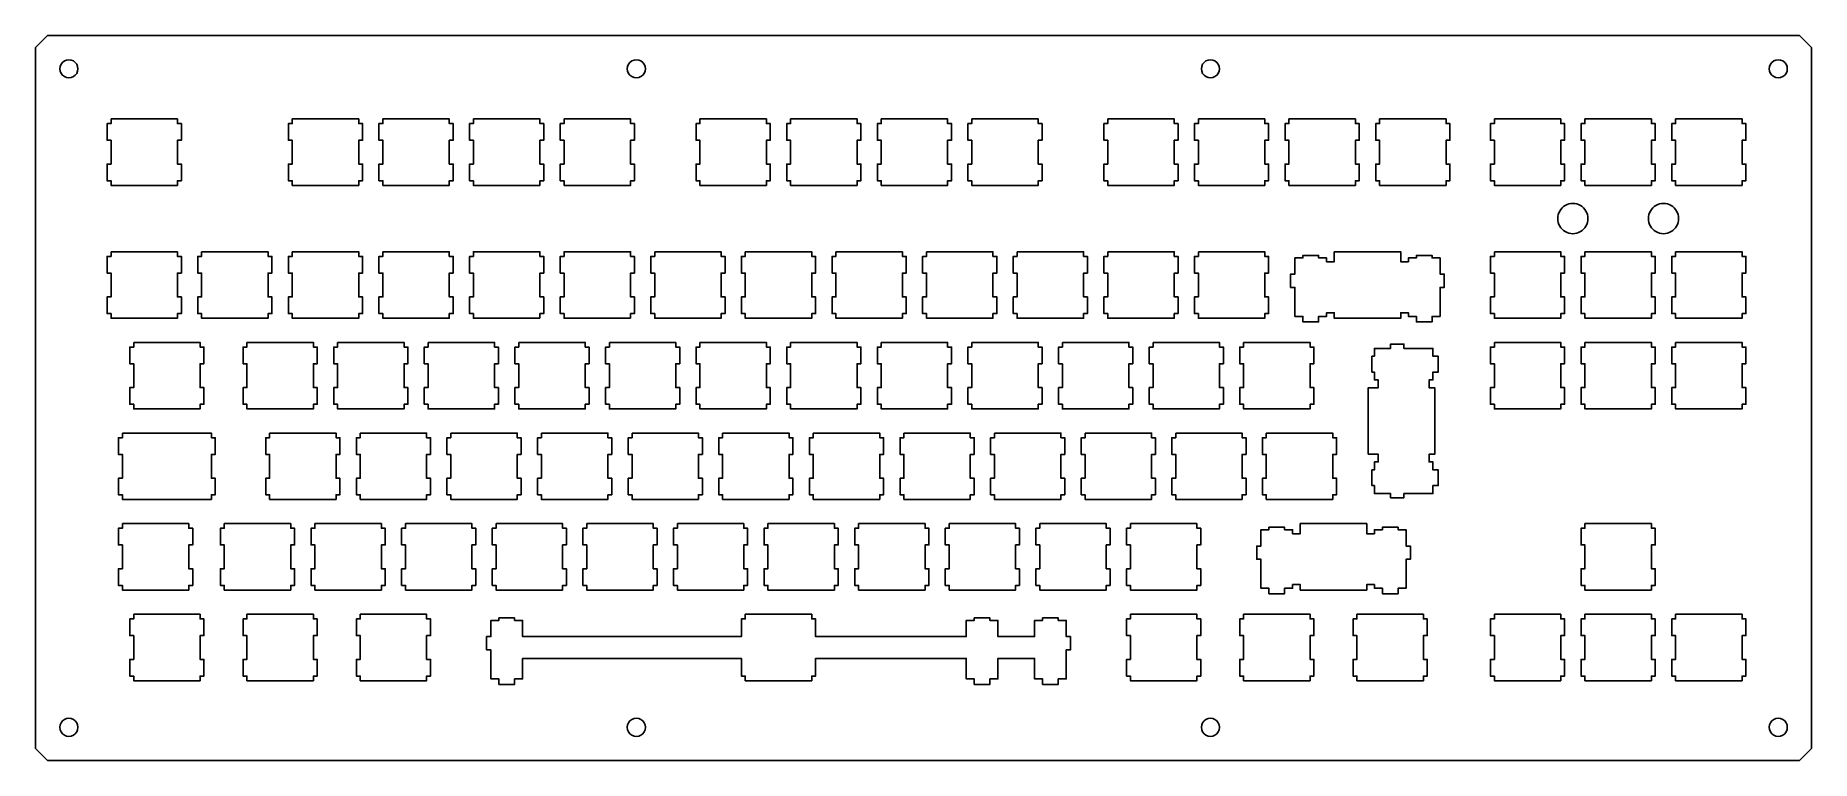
# Model space of a CAD drawing. Extents: x -23 to 351, y 292 to 445.
import ezdxf

# ---------------------------------------------------------------- set-up
doc = ezdxf.new("R2010")
doc.units = 0
doc.layers.add('BLACK', color=7, linetype='CONTINUOUS')

msp = doc.modelspace()

# ---------------------------------------------------------------- linework, layer by layer
at = {"layer": 'BLACK', "color": 1}
for points in [[(-20.32, 444.500007), (347.98, 444.500007), (350.52, 441.960007), (350.52, 294.640006), (347.98, 292.100006), (-20.32, 292.100006), (-22.86, 294.640006), (-22.86, 441.960007), (-20.32, 444.500007)], [(-13.93456, 437.500995), (-13.93456, 437.500995)], [(105.364427, 437.500995), (105.364427, 437.500995)], [(226.06, 437.500995), (226.06, 437.500995)], [(345.44, 437.500995), (345.44, 437.500995)], [(-6.985, 426.974), (6.985, 426.974), (6.985, 425.99356), (7.7978, 425.99356), (7.7978, 422.49344), (6.985, 422.49344), (6.985, 417.48456), (7.7978, 417.48456), (7.7978, 413.98444), (6.985, 413.98444), (6.985, 413.004), (-6.985, 413.004), (-6.985, 413.98444), (-7.7978, 413.98444), (-7.7978, 417.48456), (-6.985, 417.48456), (-6.985, 422.49344), (-7.7978, 422.49344), (-7.7978, 425.99356), (-6.985, 425.99356), (-6.985, 426.974)], [(31.115, 426.974), (45.085, 426.974), (45.085, 425.99356), (45.8978, 425.99356), (45.8978, 422.49344), (45.085, 422.49344), (45.085, 417.48456), (45.8978, 417.48456), (45.8978, 413.98444), (45.085, 413.98444), (45.085, 413.004), (31.115, 413.004), (31.115, 413.98444), (30.3022, 413.98444), (30.3022, 417.48456), (31.115, 417.48456), (31.115, 422.49344), (30.3022, 422.49344), (30.3022, 425.99356), (31.115, 425.99356), (31.115, 426.974)], [(50.165, 426.974), (64.135, 426.974), (64.135, 425.99356), (64.9478, 425.99356), (64.9478, 422.49344), (64.135, 422.49344), (64.135, 417.48456), (64.9478, 417.48456), (64.9478, 413.98444), (64.135, 413.98444), (64.135, 413.004), (50.165, 413.004), (50.165, 413.98444), (49.3522, 413.98444), (49.3522, 417.48456), (50.165, 417.48456), (50.165, 422.49344), (49.3522, 422.49344), (49.3522, 425.99356), (50.165, 425.99356), (50.165, 426.974)], [(69.215, 426.974), (83.185, 426.974), (83.185, 425.99356), (83.9978, 425.99356), (83.9978, 422.49344), (83.185, 422.49344), (83.185, 417.48456), (83.9978, 417.48456), (83.9978, 413.98444), (83.185, 413.98444), (83.185, 413.004), (69.215, 413.004), (69.215, 413.98444), (68.4022, 413.98444), (68.4022, 417.48456), (69.215, 417.48456), (69.215, 422.49344), (68.4022, 422.49344), (68.4022, 425.99356), (69.215, 425.99356), (69.215, 426.974)], [(88.265, 426.974), (102.235, 426.974), (102.235, 425.99356), (103.0478, 425.99356), (103.0478, 422.49344), (102.235, 422.49344), (102.235, 417.48456), (103.0478, 417.48456), (103.0478, 413.98444), (102.235, 413.98444), (102.235, 413.004), (88.265, 413.004), (88.265, 413.98444), (87.4522, 413.98444), (87.4522, 417.48456), (88.265, 417.48456), (88.265, 422.49344), (87.4522, 422.49344), (87.4522, 425.99356), (88.265, 425.99356), (88.265, 426.974)], [(116.84, 426.974), (130.81, 426.974), (130.81, 425.99356), (131.6228, 425.99356), (131.6228, 422.49344), (130.81, 422.49344), (130.81, 417.48456), (131.6228, 417.48456), (131.6228, 413.98444), (130.81, 413.98444), (130.81, 413.004), (116.84, 413.004), (116.84, 413.98444), (116.0272, 413.98444), (116.0272, 417.48456), (116.84, 417.48456), (116.84, 422.49344), (116.0272, 422.49344), (116.0272, 425.99356), (116.84, 425.99356), (116.84, 426.974)], [(135.89, 426.974), (149.86, 426.974), (149.86, 425.99356), (150.6728, 425.99356), (150.6728, 422.49344), (149.86, 422.49344), (149.86, 417.48456), (150.6728, 417.48456), (150.6728, 413.98444), (149.86, 413.98444), (149.86, 413.004), (135.89, 413.004), (135.89, 413.98444), (135.0772, 413.98444), (135.0772, 417.48456), (135.89, 417.48456), (135.89, 422.49344), (135.0772, 422.49344), (135.0772, 425.99356), (135.89, 425.99356), (135.89, 426.974)], [(154.94, 426.974), (168.91, 426.974), (168.91, 425.99356), (169.7228, 425.99356), (169.7228, 422.49344), (168.91, 422.49344), (168.91, 417.48456), (169.7228, 417.48456), (169.7228, 413.98444), (168.91, 413.98444), (168.91, 413.004), (154.94, 413.004), (154.94, 413.98444), (154.1272, 413.98444), (154.1272, 417.48456), (154.94, 417.48456), (154.94, 422.49344), (154.1272, 422.49344), (154.1272, 425.99356), (154.94, 425.99356), (154.94, 426.974)], [(173.99, 426.974), (187.96, 426.974), (187.96, 425.99356), (188.7728, 425.99356), (188.7728, 422.49344), (187.96, 422.49344), (187.96, 417.48456), (188.7728, 417.48456), (188.7728, 413.98444), (187.96, 413.98444), (187.96, 413.004), (173.99, 413.004), (173.99, 413.98444), (173.1772, 413.98444), (173.1772, 417.48456), (173.99, 417.48456), (173.99, 422.49344), (173.1772, 422.49344), (173.1772, 425.99356), (173.99, 425.99356), (173.99, 426.974)], [(202.565, 426.974), (216.535, 426.974), (216.535, 425.99356), (217.3478, 425.99356), (217.3478, 422.49344), (216.535, 422.49344), (216.535, 417.48456), (217.3478, 417.48456), (217.3478, 413.98444), (216.535, 413.98444), (216.535, 413.004), (202.565, 413.004), (202.565, 413.98444), (201.7522, 413.98444), (201.7522, 417.48456), (202.565, 417.48456), (202.565, 422.49344), (201.7522, 422.49344), (201.7522, 425.99356), (202.565, 425.99356), (202.565, 426.974)], [(221.615, 426.974), (235.585, 426.974), (235.585, 425.99356), (236.3978, 425.99356), (236.3978, 422.49344), (235.585, 422.49344), (235.585, 417.48456), (236.3978, 417.48456), (236.3978, 413.98444), (235.585, 413.98444), (235.585, 413.004), (221.615, 413.004), (221.615, 413.98444), (220.8022, 413.98444), (220.8022, 417.48456), (221.615, 417.48456), (221.615, 422.49344), (220.8022, 422.49344), (220.8022, 425.99356), (221.615, 425.99356), (221.615, 426.974)], [(240.665, 426.974), (254.635, 426.974), (254.635, 425.99356), (255.4478, 425.99356), (255.4478, 422.49344), (254.635, 422.49344), (254.635, 417.48456), (255.4478, 417.48456), (255.4478, 413.98444), (254.635, 413.98444), (254.635, 413.004), (240.665, 413.004), (240.665, 413.98444), (239.8522, 413.98444), (239.8522, 417.48456), (240.665, 417.48456), (240.665, 422.49344), (239.8522, 422.49344), (239.8522, 425.99356), (240.665, 425.99356), (240.665, 426.974)], [(259.715, 426.974), (273.685, 426.974), (273.685, 425.99356), (274.4978, 425.99356), (274.4978, 422.49344), (273.685, 422.49344), (273.685, 417.48456), (274.4978, 417.48456), (274.4978, 413.98444), (273.685, 413.98444), (273.685, 413.004), (259.715, 413.004), (259.715, 413.98444), (258.9022, 413.98444), (258.9022, 417.48456), (259.715, 417.48456), (259.715, 422.49344), (258.9022, 422.49344), (258.9022, 425.99356), (259.715, 425.99356), (259.715, 426.974)], [(283.845, 426.974), (297.815, 426.974), (297.815, 425.99356), (298.6278, 425.99356), (298.6278, 422.49344), (297.815, 422.49344), (297.815, 417.48456), (298.6278, 417.48456), (298.6278, 413.98444), (297.815, 413.98444), (297.815, 413.004), (283.845, 413.004), (283.845, 413.98444), (283.0322, 413.98444), (283.0322, 417.48456), (283.845, 417.48456), (283.845, 422.49344), (283.0322, 422.49344), (283.0322, 425.99356), (283.845, 425.99356), (283.845, 426.974)], [(302.895, 426.974), (316.865, 426.974), (316.865, 425.99356), (317.6778, 425.99356), (317.6778, 422.49344), (316.865, 422.49344), (316.865, 417.48456), (317.6778, 417.48456), (317.6778, 413.98444), (316.865, 413.98444), (316.865, 413.004), (302.895, 413.004), (302.895, 413.98444), (302.0822, 413.98444), (302.0822, 417.48456), (302.895, 417.48456), (302.895, 422.49344), (302.0822, 422.49344), (302.0822, 425.99356), (302.895, 425.99356), (302.895, 426.974)], [(321.945, 426.974), (335.915, 426.974), (335.915, 425.99356), (336.7278, 425.99356), (336.7278, 422.49344), (335.915, 422.49344), (335.915, 417.48456), (336.7278, 417.48456), (336.7278, 413.98444), (335.915, 413.98444), (335.915, 413.004), (321.945, 413.004), (321.945, 413.98444), (321.1322, 413.98444), (321.1322, 417.48456), (321.945, 417.48456), (321.945, 422.49344), (321.1322, 422.49344), (321.1322, 425.99356), (321.945, 425.99356), (321.945, 426.974)], [(303.53, 406.018999), (303.53, 406.018999)], [(322.58, 406.019001), (322.58, 406.019001)], [(-6.985, 399.034), (6.985, 399.034), (6.985, 398.05356), (7.7978, 398.05356), (7.7978, 394.55344), (6.985, 394.55344), (6.985, 389.54456), (7.7978, 389.54456), (7.7978, 386.04444), (6.985, 386.04444), (6.985, 385.064), (-6.985, 385.064), (-6.985, 386.04444), (-7.7978, 386.04444), (-7.7978, 389.54456), (-6.985, 389.54456), (-6.985, 394.55344), (-7.7978, 394.55344), (-7.7978, 398.05356), (-6.985, 398.05356), (-6.985, 399.034)], [(12.065, 399.034), (26.035, 399.034), (26.035, 398.05356), (26.8478, 398.05356), (26.8478, 394.55344), (26.035, 394.55344), (26.035, 389.54456), (26.8478, 389.54456), (26.8478, 386.04444), (26.035, 386.04444), (26.035, 385.064), (12.065, 385.064), (12.065, 386.04444), (11.2522, 386.04444), (11.2522, 389.54456), (12.065, 389.54456), (12.065, 394.55344), (11.2522, 394.55344), (11.2522, 398.05356), (12.065, 398.05356), (12.065, 399.034)], [(31.115, 399.034), (45.085, 399.034), (45.085, 398.05356), (45.8978, 398.05356), (45.8978, 394.55344), (45.085, 394.55344), (45.085, 389.54456), (45.8978, 389.54456), (45.8978, 386.04444), (45.085, 386.04444), (45.085, 385.064), (31.115, 385.064), (31.115, 386.04444), (30.3022, 386.04444), (30.3022, 389.54456), (31.115, 389.54456), (31.115, 394.55344), (30.3022, 394.55344), (30.3022, 398.05356), (31.115, 398.05356), (31.115, 399.034)], [(50.165, 399.034), (64.135, 399.034), (64.135, 398.05356), (64.9478, 398.05356), (64.9478, 394.55344), (64.135, 394.55344), (64.135, 389.54456), (64.9478, 389.54456), (64.9478, 386.04444), (64.135, 386.04444), (64.135, 385.064), (50.165, 385.064), (50.165, 386.04444), (49.3522, 386.04444), (49.3522, 389.54456), (50.165, 389.54456), (50.165, 394.55344), (49.3522, 394.55344), (49.3522, 398.05356), (50.165, 398.05356), (50.165, 399.034)], [(83.185, 385.064), (69.215, 385.064), (69.215, 386.04444), (68.4022, 386.04444), (68.4022, 389.54456), (69.215, 389.54456), (69.215, 394.55344), (68.4022, 394.55344), (68.4022, 398.05356), (69.215, 398.05356), (69.215, 399.034), (83.185, 399.034), (83.185, 398.05356), (83.9978, 398.05356), (83.9978, 394.55344), (83.185, 394.55344), (83.185, 389.54456), (83.9978, 389.54456), (83.9978, 386.04444), (83.185, 386.04444), (83.185, 385.064)], [(102.235, 385.064), (88.265, 385.064), (88.265, 386.04444), (87.4522, 386.04444), (87.4522, 389.54456), (88.265, 389.54456), (88.265, 394.55344), (87.4522, 394.55344), (87.4522, 398.05356), (88.265, 398.05356), (88.265, 399.034), (102.235, 399.034), (102.235, 398.05356), (103.0478, 398.05356), (103.0478, 394.55344), (102.235, 394.55344), (102.235, 389.54456), (103.0478, 389.54456), (103.0478, 386.04444), (102.235, 386.04444), (102.235, 385.064)], [(107.315, 399.034), (121.285, 399.034), (121.285, 398.05356), (122.0978, 398.05356), (122.0978, 394.55344), (121.285, 394.55344), (121.285, 389.54456), (122.0978, 389.54456), (122.0978, 386.04444), (121.285, 386.04444), (121.285, 385.064), (107.315, 385.064), (107.315, 386.04444), (106.5022, 386.04444), (106.5022, 389.54456), (107.315, 389.54456), (107.315, 394.55344), (106.5022, 394.55344), (106.5022, 398.05356), (107.315, 398.05356), (107.315, 399.034)], [(126.365, 399.034), (140.335, 399.034), (140.335, 398.05356), (141.1478, 398.05356), (141.1478, 394.55344), (140.335, 394.55344), (140.335, 389.54456), (141.1478, 389.54456), (141.1478, 386.04444), (140.335, 386.04444), (140.335, 385.064), (126.365, 385.064), (126.365, 386.04444), (125.5522, 386.04444), (125.5522, 389.54456), (126.365, 389.54456), (126.365, 394.55344), (125.5522, 394.55344), (125.5522, 398.05356), (126.365, 398.05356), (126.365, 399.034)], [(145.415, 399.034), (159.385, 399.034), (159.385, 398.05356), (160.1978, 398.05356), (160.1978, 394.55344), (159.385, 394.55344), (159.385, 389.54456), (160.1978, 389.54456), (160.1978, 386.04444), (159.385, 386.04444), (159.385, 385.064), (145.415, 385.064), (145.415, 386.04444), (144.6022, 386.04444), (144.6022, 389.54456), (145.415, 389.54456), (145.415, 394.55344), (144.6022, 394.55344), (144.6022, 398.05356), (145.415, 398.05356), (145.415, 399.034)], [(164.465, 399.034), (178.435, 399.034), (178.435, 398.05356), (179.2478, 398.05356), (179.2478, 394.55344), (178.435, 394.55344), (178.435, 389.54456), (179.2478, 389.54456), (179.2478, 386.04444), (178.435, 386.04444), (178.435, 385.064), (164.465, 385.064), (164.465, 386.04444), (163.6522, 386.04444), (163.6522, 389.54456), (164.465, 389.54456), (164.465, 394.55344), (163.6522, 394.55344), (163.6522, 398.05356), (164.465, 398.05356), (164.465, 399.034)], [(183.515, 399.034), (197.485, 399.034), (197.485, 398.05356), (198.2978, 398.05356), (198.2978, 394.55344), (197.485, 394.55344), (197.485, 389.54456), (198.2978, 389.54456), (198.2978, 386.04444), (197.485, 386.04444), (197.485, 385.064), (183.515, 385.064), (183.515, 386.04444), (182.7022, 386.04444), (182.7022, 389.54456), (183.515, 389.54456), (183.515, 394.55344), (182.7022, 394.55344), (182.7022, 398.05356), (183.515, 398.05356), (183.515, 399.034)], [(202.565, 399.034), (216.535, 399.034), (216.535, 398.05356), (217.3478, 398.05356), (217.3478, 394.55344), (216.535, 394.55344), (216.535, 389.54456), (217.3478, 389.54456), (217.3478, 386.04444), (216.535, 386.04444), (216.535, 385.064), (202.565, 385.064), (202.565, 386.04444), (201.7522, 386.04444), (201.7522, 389.54456), (202.565, 389.54456), (202.565, 394.55344), (201.7522, 394.55344), (201.7522, 398.05356), (202.565, 398.05356), (202.565, 399.034)], [(221.615, 399.034), (235.585, 399.034), (235.585, 398.05356), (236.3978, 398.05356), (236.3978, 394.55344), (235.585, 394.55344), (235.585, 389.54456), (236.3978, 389.54456), (236.3978, 386.04444), (235.585, 386.04444), (235.585, 385.064), (221.615, 385.064), (221.615, 386.04444), (220.8022, 386.04444), (220.8022, 389.54456), (221.615, 389.54456), (221.615, 394.55344), (220.8022, 394.55344), (220.8022, 398.05356), (221.615, 398.05356), (221.615, 399.034)], [(250.19, 399.034), (264.16, 399.034), (264.16, 396.9258), (265.7856, 396.9258), (265.7856, 397.7386), (267.462, 397.7386), (267.462, 398.272), (270.764, 398.272), (270.764, 397.7386), (272.4404, 397.7386), (272.4404, 394.335), (273.3294, 394.335), (273.3294, 391.541), (272.4404, 391.541), (272.4404, 385.445), (270.764, 385.445), (270.764, 384.302), (267.462, 384.302), (267.462, 385.445), (265.7856, 385.445), (265.7856, 386.2324), (264.16, 386.2324), (264.16, 385.064), (250.19, 385.064), (250.19, 386.2324), (248.5644, 386.2324), (248.5644, 385.445), (246.888, 385.445), (246.888, 384.302), (243.586, 384.302), (243.586, 385.445), (241.9096, 385.445), (241.9096, 391.541), (241.0206, 391.541), (241.0206, 394.335), (241.9096, 394.335), (241.9096, 397.7386), (243.586, 397.7386), (243.586, 398.272), (246.888, 398.272), (246.888, 397.7386), (248.5644, 397.7386), (248.5644, 396.9258), (250.19, 396.9258), (250.19, 399.034)], [(283.845, 399.034), (297.815, 399.034), (297.815, 398.05356), (298.6278, 398.05356), (298.6278, 394.55344), (297.815, 394.55344), (297.815, 389.54456), (298.6278, 389.54456), (298.6278, 386.04444), (297.815, 386.04444), (297.815, 385.064), (283.845, 385.064), (283.845, 386.04444), (283.0322, 386.04444), (283.0322, 389.54456), (283.845, 389.54456), (283.845, 394.55344), (283.0322, 394.55344), (283.0322, 398.05356), (283.845, 398.05356), (283.845, 399.034)], [(302.895, 399.034), (316.865, 399.034), (316.865, 398.05356), (317.6778, 398.05356), (317.6778, 394.55344), (316.865, 394.55344), (316.865, 389.54456), (317.6778, 389.54456), (317.6778, 386.04444), (316.865, 386.04444), (316.865, 385.064), (302.895, 385.064), (302.895, 386.04444), (302.0822, 386.04444), (302.0822, 389.54456), (302.895, 389.54456), (302.895, 394.55344), (302.0822, 394.55344), (302.0822, 398.05356), (302.895, 398.05356), (302.895, 399.034)], [(321.945, 399.034), (335.915, 399.034), (335.915, 398.05356), (336.7278, 398.05356), (336.7278, 394.55344), (335.915, 394.55344), (335.915, 389.54456), (336.7278, 389.54456), (336.7278, 386.04444), (335.915, 386.04444), (335.915, 385.064), (321.945, 385.064), (321.945, 386.04444), (321.1322, 386.04444), (321.1322, 389.54456), (321.945, 389.54456), (321.945, 394.55344), (321.1322, 394.55344), (321.1322, 398.05356), (321.945, 398.05356), (321.945, 399.034)], [(-2.2225, 379.984), (11.7475, 379.984), (11.7475, 379.00356), (12.5603, 379.00356), (12.5603, 375.50344), (11.7475, 375.50344), (11.7475, 370.49456), (12.5603, 370.49456), (12.5603, 366.99444), (11.7475, 366.99444), (11.7475, 366.014), (-2.2225, 366.014), (-2.2225, 366.99444), (-3.0353, 366.99444), (-3.0353, 370.49456), (-2.2225, 370.49456), (-2.2225, 375.50344), (-3.0353, 375.50344), (-3.0353, 379.00356), (-2.2225, 379.00356), (-2.2225, 379.984)], [(21.59, 379.984), (35.56, 379.984), (35.56, 379.00356), (36.3728, 379.00356), (36.3728, 375.50344), (35.56, 375.50344), (35.56, 370.49456), (36.3728, 370.49456), (36.3728, 366.99444), (35.56, 366.99444), (35.56, 366.014), (21.59, 366.014), (21.59, 366.99444), (20.7772, 366.99444), (20.7772, 370.49456), (21.59, 370.49456), (21.59, 375.50344), (20.7772, 375.50344), (20.7772, 379.00356), (21.59, 379.00356), (21.59, 379.984)], [(40.64, 379.984), (54.61, 379.984), (54.61, 379.00356), (55.4228, 379.00356), (55.4228, 375.50344), (54.61, 375.50344), (54.61, 370.49456), (55.4228, 370.49456), (55.4228, 366.99444), (54.61, 366.99444), (54.61, 366.014), (40.64, 366.014), (40.64, 366.99444), (39.8272, 366.99444), (39.8272, 370.49456), (40.64, 370.49456), (40.64, 375.50344), (39.8272, 375.50344), (39.8272, 379.00356), (40.64, 379.00356), (40.64, 379.984)], [(59.69, 379.984), (73.66, 379.984), (73.66, 379.00356), (74.4728, 379.00356), (74.4728, 375.50344), (73.66, 375.50344), (73.66, 370.49456), (74.4728, 370.49456), (74.4728, 366.99444), (73.66, 366.99444), (73.66, 366.014), (59.69, 366.014), (59.69, 366.99444), (58.8772, 366.99444), (58.8772, 370.49456), (59.69, 370.49456), (59.69, 375.50344), (58.8772, 375.50344), (58.8772, 379.00356), (59.69, 379.00356), (59.69, 379.984)], [(78.74, 379.984), (92.71, 379.984), (92.71, 379.00356), (93.5228, 379.00356), (93.5228, 375.50344), (92.71, 375.50344), (92.71, 370.49456), (93.5228, 370.49456), (93.5228, 366.99444), (92.71, 366.99444), (92.71, 366.014), (78.74, 366.014), (78.74, 366.99444), (77.9272, 366.99444), (77.9272, 370.49456), (78.74, 370.49456), (78.74, 375.50344), (77.9272, 375.50344), (77.9272, 379.00356), (78.74, 379.00356), (78.74, 379.984)], [(97.79, 379.984), (111.76, 379.984), (111.76, 379.00356), (112.5728, 379.00356), (112.5728, 375.50344), (111.76, 375.50344), (111.76, 370.49456), (112.5728, 370.49456), (112.5728, 366.99444), (111.76, 366.99444), (111.76, 366.014), (97.79, 366.014), (97.79, 366.99444), (96.9772, 366.99444), (96.9772, 370.49456), (97.79, 370.49456), (97.79, 375.50344), (96.9772, 375.50344), (96.9772, 379.00356), (97.79, 379.00356), (97.79, 379.984)], [(116.84, 379.984), (130.81, 379.984), (130.81, 379.00356), (131.6228, 379.00356), (131.6228, 375.50344), (130.81, 375.50344), (130.81, 370.49456), (131.6228, 370.49456), (131.6228, 366.99444), (130.81, 366.99444), (130.81, 366.014), (116.84, 366.014), (116.84, 366.99444), (116.0272, 366.99444), (116.0272, 370.49456), (116.84, 370.49456), (116.84, 375.50344), (116.0272, 375.50344), (116.0272, 379.00356), (116.84, 379.00356), (116.84, 379.984)], [(135.89, 379.984), (149.86, 379.984), (149.86, 379.00356), (150.6728, 379.00356), (150.6728, 375.50344), (149.86, 375.50344), (149.86, 370.49456), (150.6728, 370.49456), (150.6728, 366.99444), (149.86, 366.99444), (149.86, 366.014), (135.89, 366.014), (135.89, 366.99444), (135.0772, 366.99444), (135.0772, 370.49456), (135.89, 370.49456), (135.89, 375.50344), (135.0772, 375.50344), (135.0772, 379.00356), (135.89, 379.00356), (135.89, 379.984)], [(154.94, 379.984), (168.91, 379.984), (168.91, 379.00356), (169.7228, 379.00356), (169.7228, 375.50344), (168.91, 375.50344), (168.91, 370.49456), (169.7228, 370.49456), (169.7228, 366.99444), (168.91, 366.99444), (168.91, 366.014), (154.94, 366.014), (154.94, 366.99444), (154.1272, 366.99444), (154.1272, 370.49456), (154.94, 370.49456), (154.94, 375.50344), (154.1272, 375.50344), (154.1272, 379.00356), (154.94, 379.00356), (154.94, 379.984)], [(173.99, 379.984), (187.96, 379.984), (187.96, 379.00356), (188.7728, 379.00356), (188.7728, 375.50344), (187.96, 375.50344), (187.96, 370.49456), (188.7728, 370.49456), (188.7728, 366.99444), (187.96, 366.99444), (187.96, 366.014), (173.99, 366.014), (173.99, 366.99444), (173.1772, 366.99444), (173.1772, 370.49456), (173.99, 370.49456), (173.99, 375.50344), (173.1772, 375.50344), (173.1772, 379.00356), (173.99, 379.00356), (173.99, 379.984)], [(193.04, 379.984), (207.01, 379.984), (207.01, 379.00356), (207.8228, 379.00356), (207.8228, 375.50344), (207.01, 375.50344), (207.01, 370.49456), (207.8228, 370.49456), (207.8228, 366.99444), (207.01, 366.99444), (207.01, 366.014), (193.04, 366.014), (193.04, 366.99444), (192.2272, 366.99444), (192.2272, 370.49456), (193.04, 370.49456), (193.04, 375.50344), (192.2272, 375.50344), (192.2272, 379.00356), (193.04, 379.00356), (193.04, 379.984)], [(212.09, 379.984), (226.06, 379.984), (226.06, 379.00356), (226.8728, 379.00356), (226.8728, 375.50344), (226.06, 375.50344), (226.06, 370.49456), (226.8728, 370.49456), (226.8728, 366.99444), (226.06, 366.99444), (226.06, 366.014), (212.09, 366.014), (212.09, 366.99444), (211.2772, 366.99444), (211.2772, 370.49456), (212.09, 370.49456), (212.09, 375.50344), (211.2772, 375.50344), (211.2772, 379.00356), (212.09, 379.00356), (212.09, 379.984)], [(231.14, 379.984), (245.11, 379.984), (245.11, 379.00356), (245.9228, 379.00356), (245.9228, 375.50344), (245.11, 375.50344), (245.11, 370.49456), (245.9228, 370.49456), (245.9228, 366.99444), (245.11, 366.99444), (245.11, 366.014), (231.14, 366.014), (231.14, 366.99444), (230.3272, 366.99444), (230.3272, 370.49456), (231.14, 370.49456), (231.14, 375.50344), (230.3272, 375.50344), (230.3272, 379.00356), (231.14, 379.00356), (231.14, 379.984)], [(257.33502, 356.489), (257.33502, 370.459), (259.44322, 370.459), (259.44322, 372.0846), (258.63042, 372.0846), (258.63042, 373.761), (258.09702, 373.761), (258.09702, 377.063), (258.63042, 377.063), (258.63042, 378.7394), (262.03402, 378.7394), (262.03402, 379.6284), (264.82802, 379.6284), (264.82802, 378.7394), (270.92402, 378.7394), (270.92402, 377.063), (272.06702, 377.063), (272.06702, 373.761), (270.92402, 373.761), (270.92402, 372.0846), (270.13662, 372.0846), (270.13662, 370.459), (271.30502, 370.459), (271.30502, 356.489), (270.13662, 356.489), (270.13662, 354.8634), (270.92402, 354.8634), (270.92402, 353.187), (272.06702, 353.187), (272.06702, 349.885), (270.92402, 349.885), (270.92402, 348.2086), (264.82802, 348.2086), (264.82802, 347.3196), (262.03402, 347.3196), (262.03402, 348.2086), (258.63042, 348.2086), (258.63042, 349.885), (258.09702, 349.885), (258.09702, 353.187), (258.63042, 353.187), (258.63042, 354.8634), (259.44322, 354.8634), (259.44322, 356.489), (257.33502, 356.489)], [(283.845, 379.984), (297.815, 379.984), (297.815, 379.00356), (298.6278, 379.00356), (298.6278, 375.50344), (297.815, 375.50344), (297.815, 370.49456), (298.6278, 370.49456), (298.6278, 366.99444), (297.815, 366.99444), (297.815, 366.014), (283.845, 366.014), (283.845, 366.99444), (283.0322, 366.99444), (283.0322, 370.49456), (283.845, 370.49456), (283.845, 375.50344), (283.0322, 375.50344), (283.0322, 379.00356), (283.845, 379.00356), (283.845, 379.984)], [(302.895, 379.984), (316.865, 379.984), (316.865, 379.00356), (317.6778, 379.00356), (317.6778, 375.50344), (316.865, 375.50344), (316.865, 370.49456), (317.6778, 370.49456), (317.6778, 366.99444), (316.865, 366.99444), (316.865, 366.014), (302.895, 366.014), (302.895, 366.99444), (302.0822, 366.99444), (302.0822, 370.49456), (302.895, 370.49456), (302.895, 375.50344), (302.0822, 375.50344), (302.0822, 379.00356), (302.895, 379.00356), (302.895, 379.984)], [(321.945, 379.984), (335.915, 379.984), (335.915, 379.00356), (336.7278, 379.00356), (336.7278, 375.50344), (335.915, 375.50344), (335.915, 370.49456), (336.7278, 370.49456), (336.7278, 366.99444), (335.915, 366.99444), (335.915, 366.014), (321.945, 366.014), (321.945, 366.99444), (321.1322, 366.99444), (321.1322, 370.49456), (321.945, 370.49456), (321.945, 375.50344), (321.1322, 375.50344), (321.1322, 379.00356), (321.945, 379.00356), (321.945, 379.984)], [(-4.60248, 360.934), (14.13002, 360.934), (14.13002, 359.95356), (14.94282, 359.95356), (14.94282, 356.45344), (14.13002, 356.45344), (14.13002, 351.44456), (14.94282, 351.44456), (14.94282, 347.94444), (14.13002, 347.94444), (14.13002, 346.964), (-4.60248, 346.964), (-4.60248, 347.94444), (-5.41528, 347.94444), (-5.41528, 351.44456), (-4.60248, 351.44456), (-4.60248, 356.45344), (-5.41528, 356.45344), (-5.41528, 359.95356), (-4.60248, 359.95356), (-4.60248, 360.934)], [(26.3525, 360.934), (40.3225, 360.934), (40.3225, 359.95356), (41.1353, 359.95356), (41.1353, 356.45344), (40.3225, 356.45344), (40.3225, 351.44456), (41.1353, 351.44456), (41.1353, 347.94444), (40.3225, 347.94444), (40.3225, 346.964), (26.3525, 346.964), (26.3525, 347.94444), (25.5397, 347.94444), (25.5397, 351.44456), (26.3525, 351.44456), (26.3525, 356.45344), (25.5397, 356.45344), (25.5397, 359.95356), (26.3525, 359.95356), (26.3525, 360.934)], [(45.4025, 360.934), (59.3725, 360.934), (59.3725, 359.95356), (60.1853, 359.95356), (60.1853, 356.45344), (59.3725, 356.45344), (59.3725, 351.44456), (60.1853, 351.44456), (60.1853, 347.94444), (59.3725, 347.94444), (59.3725, 346.964), (45.4025, 346.964), (45.4025, 347.94444), (44.5897, 347.94444), (44.5897, 351.44456), (45.4025, 351.44456), (45.4025, 356.45344), (44.5897, 356.45344), (44.5897, 359.95356), (45.4025, 359.95356), (45.4025, 360.934)], [(64.4525, 360.934), (78.4225, 360.934), (78.4225, 359.95356), (79.2353, 359.95356), (79.2353, 356.45344), (78.4225, 356.45344), (78.4225, 351.44456), (79.2353, 351.44456), (79.2353, 347.94444), (78.4225, 347.94444), (78.4225, 346.964), (64.4525, 346.964), (64.4525, 347.94444), (63.6397, 347.94444), (63.6397, 351.44456), (64.4525, 351.44456), (64.4525, 356.45344), (63.6397, 356.45344), (63.6397, 359.95356), (64.4525, 359.95356), (64.4525, 360.934)], [(83.5025, 360.934), (97.4725, 360.934), (97.4725, 359.95356), (98.2853, 359.95356), (98.2853, 356.45344), (97.4725, 356.45344), (97.4725, 351.44456), (98.2853, 351.44456), (98.2853, 347.94444), (97.4725, 347.94444), (97.4725, 346.964), (83.5025, 346.964), (83.5025, 347.94444), (82.6897, 347.94444), (82.6897, 351.44456), (83.5025, 351.44456), (83.5025, 356.45344), (82.6897, 356.45344), (82.6897, 359.95356), (83.5025, 359.95356), (83.5025, 360.934)], [(102.5525, 360.934), (116.5225, 360.934), (116.5225, 359.95356), (117.3353, 359.95356), (117.3353, 356.45344), (116.5225, 356.45344), (116.5225, 351.44456), (117.3353, 351.44456), (117.3353, 347.94444), (116.5225, 347.94444), (116.5225, 346.964), (102.5525, 346.964), (102.5525, 347.94444), (101.7397, 347.94444), (101.7397, 351.44456), (102.5525, 351.44456), (102.5525, 356.45344), (101.7397, 356.45344), (101.7397, 359.95356), (102.5525, 359.95356), (102.5525, 360.934)], [(121.6025, 360.934), (135.5725, 360.934), (135.5725, 359.95356), (136.3853, 359.95356), (136.3853, 356.45344), (135.5725, 356.45344), (135.5725, 351.44456), (136.3853, 351.44456), (136.3853, 347.94444), (135.5725, 347.94444), (135.5725, 346.964), (121.6025, 346.964), (121.6025, 347.94444), (120.7897, 347.94444), (120.7897, 351.44456), (121.6025, 351.44456), (121.6025, 356.45344), (120.7897, 356.45344), (120.7897, 359.95356), (121.6025, 359.95356), (121.6025, 360.934)], [(140.6525, 360.934), (154.6225, 360.934), (154.6225, 359.95356), (155.4353, 359.95356), (155.4353, 356.45344), (154.6225, 356.45344), (154.6225, 351.44456), (155.4353, 351.44456), (155.4353, 347.94444), (154.6225, 347.94444), (154.6225, 346.964), (140.6525, 346.964), (140.6525, 347.94444), (139.8397, 347.94444), (139.8397, 351.44456), (140.6525, 351.44456), (140.6525, 356.45344), (139.8397, 356.45344), (139.8397, 359.95356), (140.6525, 359.95356), (140.6525, 360.934)], [(159.7025, 360.934), (173.6725, 360.934), (173.6725, 359.95356), (174.4853, 359.95356), (174.4853, 356.45344), (173.6725, 356.45344), (173.6725, 351.44456), (174.4853, 351.44456), (174.4853, 347.94444), (173.6725, 347.94444), (173.6725, 346.964), (159.7025, 346.964), (159.7025, 347.94444), (158.8897, 347.94444), (158.8897, 351.44456), (159.7025, 351.44456), (159.7025, 356.45344), (158.8897, 356.45344), (158.8897, 359.95356), (159.7025, 359.95356), (159.7025, 360.934)], [(178.7525, 360.934), (192.7225, 360.934), (192.7225, 359.95356), (193.5353, 359.95356), (193.5353, 356.45344), (192.7225, 356.45344), (192.7225, 351.44456), (193.5353, 351.44456), (193.5353, 347.94444), (192.7225, 347.94444), (192.7225, 346.964), (178.7525, 346.964), (178.7525, 347.94444), (177.9397, 347.94444), (177.9397, 351.44456), (178.7525, 351.44456), (178.7525, 356.45344), (177.9397, 356.45344), (177.9397, 359.95356), (178.7525, 359.95356), (178.7525, 360.934)], [(197.8025, 360.934), (211.7725, 360.934), (211.7725, 359.95356), (212.5853, 359.95356), (212.5853, 356.45344), (211.7725, 356.45344), (211.7725, 351.44456), (212.5853, 351.44456), (212.5853, 347.94444), (211.7725, 347.94444), (211.7725, 346.964), (197.8025, 346.964), (197.8025, 347.94444), (196.9897, 347.94444), (196.9897, 351.44456), (197.8025, 351.44456), (197.8025, 356.45344), (196.9897, 356.45344), (196.9897, 359.95356), (197.8025, 359.95356), (197.8025, 360.934)], [(216.8525, 360.934), (230.8225, 360.934), (230.8225, 359.95356), (231.6353, 359.95356), (231.6353, 356.45344), (230.8225, 356.45344), (230.8225, 351.44456), (231.6353, 351.44456), (231.6353, 347.94444), (230.8225, 347.94444), (230.8225, 346.964), (216.8525, 346.964), (216.8525, 347.94444), (216.0397, 347.94444), (216.0397, 351.44456), (216.8525, 351.44456), (216.8525, 356.45344), (216.0397, 356.45344), (216.0397, 359.95356), (216.8525, 359.95356), (216.8525, 360.934)], [(235.9025, 360.934), (249.8725, 360.934), (249.8725, 359.95356), (250.6853, 359.95356), (250.6853, 356.45344), (249.8725, 356.45344), (249.8725, 351.44456), (250.6853, 351.44456), (250.6853, 347.94444), (249.8725, 347.94444), (249.8725, 346.964), (235.9025, 346.964), (235.9025, 347.94444), (235.0897, 347.94444), (235.0897, 351.44456), (235.9025, 351.44456), (235.9025, 356.45344), (235.0897, 356.45344), (235.0897, 359.95356), (235.9025, 359.95356), (235.9025, 360.934)], [(-4.60248, 341.884), (9.36752, 341.884), (9.36752, 340.90356), (10.18032, 340.90356), (10.18032, 337.40344), (9.36752, 337.40344), (9.36752, 332.39456), (10.18032, 332.39456), (10.18032, 328.89444), (9.36752, 328.89444), (9.36752, 327.914), (-4.60248, 327.914), (-4.60248, 328.89444), (-5.41528, 328.89444), (-5.41528, 332.39456), (-4.60248, 332.39456), (-4.60248, 337.40344), (-5.41528, 337.40344), (-5.41528, 340.90356), (-4.60248, 340.90356), (-4.60248, 341.884)], [(16.8275, 341.884), (30.7975, 341.884), (30.7975, 340.90356), (31.6103, 340.90356), (31.6103, 337.40344), (30.7975, 337.40344), (30.7975, 332.39456), (31.6103, 332.39456), (31.6103, 328.89444), (30.7975, 328.89444), (30.7975, 327.914), (16.8275, 327.914), (16.8275, 328.89444), (16.0147, 328.89444), (16.0147, 332.39456), (16.8275, 332.39456), (16.8275, 337.40344), (16.0147, 337.40344), (16.0147, 340.90356), (16.8275, 340.90356), (16.8275, 341.884)], [(35.8775, 341.884), (49.8475, 341.884), (49.8475, 340.90356), (50.6603, 340.90356), (50.6603, 337.40344), (49.8475, 337.40344), (49.8475, 332.39456), (50.6603, 332.39456), (50.6603, 328.89444), (49.8475, 328.89444), (49.8475, 327.914), (35.8775, 327.914), (35.8775, 328.89444), (35.0647, 328.89444), (35.0647, 332.39456), (35.8775, 332.39456), (35.8775, 337.40344), (35.0647, 337.40344), (35.0647, 340.90356), (35.8775, 340.90356), (35.8775, 341.884)], [(54.9275, 341.884), (68.8975, 341.884), (68.8975, 340.90356), (69.7103, 340.90356), (69.7103, 337.40344), (68.8975, 337.40344), (68.8975, 332.39456), (69.7103, 332.39456), (69.7103, 328.89444), (68.8975, 328.89444), (68.8975, 327.914), (54.9275, 327.914), (54.9275, 328.89444), (54.1147, 328.89444), (54.1147, 332.39456), (54.9275, 332.39456), (54.9275, 337.40344), (54.1147, 337.40344), (54.1147, 340.90356), (54.9275, 340.90356), (54.9275, 341.884)], [(73.9775, 341.884), (87.9475, 341.884), (87.9475, 340.90356), (88.7603, 340.90356), (88.7603, 337.40344), (87.9475, 337.40344), (87.9475, 332.39456), (88.7603, 332.39456), (88.7603, 328.89444), (87.9475, 328.89444), (87.9475, 327.914), (73.9775, 327.914), (73.9775, 328.89444), (73.1647, 328.89444), (73.1647, 332.39456), (73.9775, 332.39456), (73.9775, 337.40344), (73.1647, 337.40344), (73.1647, 340.90356), (73.9775, 340.90356), (73.9775, 341.884)], [(93.0275, 341.884), (106.9975, 341.884), (106.9975, 340.90356), (107.8103, 340.90356), (107.8103, 337.40344), (106.9975, 337.40344), (106.9975, 332.39456), (107.8103, 332.39456), (107.8103, 328.89444), (106.9975, 328.89444), (106.9975, 327.914), (93.0275, 327.914), (93.0275, 328.89444), (92.2147, 328.89444), (92.2147, 332.39456), (93.0275, 332.39456), (93.0275, 337.40344), (92.2147, 337.40344), (92.2147, 340.90356), (93.0275, 340.90356), (93.0275, 341.884)], [(112.0775, 341.884), (126.0475, 341.884), (126.0475, 340.90356), (126.8603, 340.90356), (126.8603, 337.40344), (126.0475, 337.40344), (126.0475, 332.39456), (126.8603, 332.39456), (126.8603, 328.89444), (126.0475, 328.89444), (126.0475, 327.914), (112.0775, 327.914), (112.0775, 328.89444), (111.2647, 328.89444), (111.2647, 332.39456), (112.0775, 332.39456), (112.0775, 337.40344), (111.2647, 337.40344), (111.2647, 340.90356), (112.0775, 340.90356), (112.0775, 341.884)], [(131.1275, 341.884), (145.0975, 341.884), (145.0975, 340.90356), (145.9103, 340.90356), (145.9103, 337.40344), (145.0975, 337.40344), (145.0975, 332.39456), (145.9103, 332.39456), (145.9103, 328.89444), (145.0975, 328.89444), (145.0975, 327.914), (131.1275, 327.914), (131.1275, 328.89444), (130.3147, 328.89444), (130.3147, 332.39456), (131.1275, 332.39456), (131.1275, 337.40344), (130.3147, 337.40344), (130.3147, 340.90356), (131.1275, 340.90356), (131.1275, 341.884)], [(150.1775, 341.884), (164.1475, 341.884), (164.1475, 340.90356), (164.9603, 340.90356), (164.9603, 337.40344), (164.1475, 337.40344), (164.1475, 332.39456), (164.9603, 332.39456), (164.9603, 328.89444), (164.1475, 328.89444), (164.1475, 327.914), (150.1775, 327.914), (150.1775, 328.89444), (149.3647, 328.89444), (149.3647, 332.39456), (150.1775, 332.39456), (150.1775, 337.40344), (149.3647, 337.40344), (149.3647, 340.90356), (150.1775, 340.90356), (150.1775, 341.884)], [(169.2275, 341.884), (183.1975, 341.884), (183.1975, 340.90356), (184.0103, 340.90356), (184.0103, 337.40344), (183.1975, 337.40344), (183.1975, 332.39456), (184.0103, 332.39456), (184.0103, 328.89444), (183.1975, 328.89444), (183.1975, 327.914), (169.2275, 327.914), (169.2275, 328.89444), (168.4147, 328.89444), (168.4147, 332.39456), (169.2275, 332.39456), (169.2275, 337.40344), (168.4147, 337.40344), (168.4147, 340.90356), (169.2275, 340.90356), (169.2275, 341.884)], [(188.2775, 341.884), (202.2475, 341.884), (202.2475, 340.90356), (203.0603, 340.90356), (203.0603, 337.40344), (202.2475, 337.40344), (202.2475, 332.39456), (203.0603, 332.39456), (203.0603, 328.89444), (202.2475, 328.89444), (202.2475, 327.914), (188.2775, 327.914), (188.2775, 328.89444), (187.4647, 328.89444), (187.4647, 332.39456), (188.2775, 332.39456), (188.2775, 337.40344), (187.4647, 337.40344), (187.4647, 340.90356), (188.2775, 340.90356), (188.2775, 341.884)], [(207.3275, 341.884), (221.2975, 341.884), (221.2975, 340.90356), (222.1103, 340.90356), (222.1103, 337.40344), (221.2975, 337.40344), (221.2975, 332.39456), (222.1103, 332.39456), (222.1103, 328.89444), (221.2975, 328.89444), (221.2975, 327.914), (207.3275, 327.914), (207.3275, 328.89444), (206.5147, 328.89444), (206.5147, 332.39456), (207.3275, 332.39456), (207.3275, 337.40344), (206.5147, 337.40344), (206.5147, 340.90356), (207.3275, 340.90356), (207.3275, 341.884)], [(243.04752, 341.884), (257.01752, 341.884), (257.01752, 339.7758), (258.64312, 339.7758), (258.64312, 340.5886), (260.31952, 340.5886), (260.31952, 341.122), (263.62152, 341.122), (263.62152, 340.5886), (265.29792, 340.5886), (265.29792, 337.185), (266.18692, 337.185), (266.18692, 334.391), (265.29792, 334.391), (265.29792, 328.295), (263.62152, 328.295), (263.62152, 327.152), (260.31952, 327.152), (260.31952, 328.295), (258.64312, 328.295), (258.64312, 329.0824), (257.01752, 329.0824), (257.01752, 327.914), (243.04752, 327.914), (243.04752, 329.0824), (241.42192, 329.0824), (241.42192, 328.295), (239.74552, 328.295), (239.74552, 327.152), (236.44352, 327.152), (236.44352, 328.295), (234.76712, 328.295), (234.76712, 334.391), (233.87812, 334.391), (233.87812, 337.185), (234.76712, 337.185), (234.76712, 340.5886), (236.44352, 340.5886), (236.44352, 341.122), (239.74552, 341.122), (239.74552, 340.5886), (241.42192, 340.5886), (241.42192, 339.7758), (243.04752, 339.7758), (243.04752, 341.884)], [(302.895, 341.884), (316.865, 341.884), (316.865, 340.90356), (317.6778, 340.90356), (317.6778, 337.40344), (316.865, 337.40344), (316.865, 332.39456), (317.6778, 332.39456), (317.6778, 328.89444), (316.865, 328.89444), (316.865, 327.914), (302.895, 327.914), (302.895, 328.89444), (302.0822, 328.89444), (302.0822, 332.39456), (302.895, 332.39456), (302.895, 337.40344), (302.0822, 337.40344), (302.0822, 340.90356), (302.895, 340.90356), (302.895, 341.884)], [(-2.2225, 322.834), (11.7475, 322.834), (11.7475, 321.85356), (12.5603, 321.85356), (12.5603, 318.35344), (11.7475, 318.35344), (11.7475, 313.34456), (12.5603, 313.34456), (12.5603, 309.84444), (11.7475, 309.84444), (11.7475, 308.864), (-2.2225, 308.864), (-2.2225, 309.84444), (-3.0353, 309.84444), (-3.0353, 313.34456), (-2.2225, 313.34456), (-2.2225, 318.35344), (-3.0353, 318.35344), (-3.0353, 321.85356), (-2.2225, 321.85356), (-2.2225, 322.834)], [(21.59, 322.834), (35.56, 322.834), (35.56, 321.85356), (36.3728, 321.85356), (36.3728, 318.35344), (35.56, 318.35344), (35.56, 313.34456), (36.3728, 313.34456), (36.3728, 309.84444), (35.56, 309.84444), (35.56, 308.864), (21.59, 308.864), (21.59, 309.84444), (20.7772, 309.84444), (20.7772, 313.34456), (21.59, 313.34456), (21.59, 318.35344), (20.7772, 318.35344), (20.7772, 321.85356), (21.59, 321.85356), (21.59, 322.834)], [(45.4025, 322.834), (59.3725, 322.834), (59.3725, 321.85356), (60.1853, 321.85356), (60.1853, 318.35344), (59.3725, 318.35344), (59.3725, 313.34456), (60.1853, 313.34456), (60.1853, 309.84444), (59.3725, 309.84444), (59.3725, 308.864), (45.4025, 308.864), (45.4025, 309.84444), (44.5897, 309.84444), (44.5897, 313.34456), (45.4025, 313.34456), (45.4025, 318.35344), (44.5897, 318.35344), (44.5897, 321.85356), (45.4025, 321.85356), (45.4025, 322.834)], [(126.365, 322.834), (140.335, 322.834), (140.335, 321.85356), (141.1478, 321.85356), (141.1478, 318.135), (172.8216, 318.135), (172.8216, 321.5386), (174.498, 321.5386), (174.498, 322.072), (177.8, 322.072), (177.8, 321.5386), (179.4764, 321.5386), (179.4764, 318.135), (187.1726, 318.135), (187.1726, 321.5386), (188.849, 321.5386), (188.849, 322.072), (192.151, 322.072), (192.151, 321.5386), (193.8274, 321.5386), (193.8274, 318.135), (194.7164, 318.135), (194.7164, 315.341), (193.8274, 315.341), (193.8274, 309.245), (192.151, 309.245), (192.151, 308.102), (188.849, 308.102), (188.849, 309.245), (187.1726, 309.245), (187.1726, 313.563), (179.4764, 313.563), (179.4764, 309.245), (177.8, 309.245), (177.8, 308.102), (174.498, 308.102), (174.498, 309.245), (172.8216, 309.245), (172.8216, 313.563), (141.1478, 313.563), (141.1478, 309.84444), (140.335, 309.84444), (140.335, 308.864), (126.365, 308.864), (126.365, 309.84444), (125.5522, 309.84444), (125.5522, 313.563), (79.5274, 313.563), (79.5274, 309.245), (77.851, 309.245), (77.851, 308.102), (74.549, 308.102), (74.549, 309.245), (72.8726, 309.245), (72.8726, 315.341), (71.9836, 315.341), (71.9836, 318.135), (72.8726, 318.135), (72.8726, 321.5386), (74.549, 321.5386), (74.549, 322.072), (77.851, 322.072), (77.851, 321.5386), (79.5274, 321.5386), (79.5274, 318.135), (125.5522, 318.135), (125.5522, 321.85356), (126.365, 321.85356), (126.365, 322.834)], [(207.3275, 322.834), (221.2975, 322.834), (221.2975, 321.85356), (222.1103, 321.85356), (222.1103, 318.35344), (221.2975, 318.35344), (221.2975, 313.34456), (222.1103, 313.34456), (222.1103, 309.84444), (221.2975, 309.84444), (221.2975, 308.864), (207.3275, 308.864), (207.3275, 309.84444), (206.5147, 309.84444), (206.5147, 313.34456), (207.3275, 313.34456), (207.3275, 318.35344), (206.5147, 318.35344), (206.5147, 321.85356), (207.3275, 321.85356), (207.3275, 322.834)], [(231.14, 322.834), (245.11, 322.834), (245.11, 321.85356), (245.9228, 321.85356), (245.9228, 318.35344), (245.11, 318.35344), (245.11, 313.34456), (245.9228, 313.34456), (245.9228, 309.84444), (245.11, 309.84444), (245.11, 308.864), (231.14, 308.864), (231.14, 309.84444), (230.3272, 309.84444), (230.3272, 313.34456), (231.14, 313.34456), (231.14, 318.35344), (230.3272, 318.35344), (230.3272, 321.85356), (231.14, 321.85356), (231.14, 322.834)], [(254.9525, 322.834), (268.9225, 322.834), (268.9225, 321.85356), (269.7353, 321.85356), (269.7353, 318.35344), (268.9225, 318.35344), (268.9225, 313.34456), (269.7353, 313.34456), (269.7353, 309.84444), (268.9225, 309.84444), (268.9225, 308.864), (254.9525, 308.864), (254.9525, 309.84444), (254.1397, 309.84444), (254.1397, 313.34456), (254.9525, 313.34456), (254.9525, 318.35344), (254.1397, 318.35344), (254.1397, 321.85356), (254.9525, 321.85356), (254.9525, 322.834)], [(283.845, 322.834), (297.815, 322.834), (297.815, 321.85356), (298.6278, 321.85356), (298.6278, 318.35344), (297.815, 318.35344), (297.815, 313.34456), (298.6278, 313.34456), (298.6278, 309.84444), (297.815, 309.84444), (297.815, 308.864), (283.845, 308.864), (283.845, 309.84444), (283.0322, 309.84444), (283.0322, 313.34456), (283.845, 313.34456), (283.845, 318.35344), (283.0322, 318.35344), (283.0322, 321.85356), (283.845, 321.85356), (283.845, 322.834)], [(302.895, 322.834), (316.865, 322.834), (316.865, 321.85356), (317.6778, 321.85356), (317.6778, 318.35344), (316.865, 318.35344), (316.865, 313.34456), (317.6778, 313.34456), (317.6778, 309.84444), (316.865, 309.84444), (316.865, 308.864), (302.895, 308.864), (302.895, 309.84444), (302.0822, 309.84444), (302.0822, 313.34456), (302.895, 313.34456), (302.895, 318.35344), (302.0822, 318.35344), (302.0822, 321.85356), (302.895, 321.85356), (302.895, 322.834)], [(321.945, 322.834), (335.915, 322.834), (335.915, 321.85356), (336.7278, 321.85356), (336.7278, 318.35344), (335.915, 318.35344), (335.915, 313.34456), (336.7278, 313.34456), (336.7278, 309.84444), (335.915, 309.84444), (335.915, 308.864), (321.945, 308.864), (321.945, 309.84444), (321.1322, 309.84444), (321.1322, 313.34456), (321.945, 313.34456), (321.945, 318.35344), (321.1322, 318.35344), (321.1322, 321.85356), (321.945, 321.85356), (321.945, 322.834)], [(-13.93456, 299.068794), (-13.93456, 299.068794)], [(105.364427, 299.068794), (105.364427, 299.068794)], [(226.06, 299.068794), (226.06, 299.068794)], [(345.44, 299.079244), (345.44, 299.079244)]]:
    msp.add_lwpolyline(points, dxfattribs=at)
for points in [[(-16.79206, 439.150773), (-17.381469, 438.810478), (-17.74456, 438.181586), (-17.74456, 437.500995)], [(-17.74456, 437.500995), (-17.74456, 436.820404), (-17.381469, 436.191512), (-16.79206, 435.851216)], [(-14.88706, 439.150773), (-15.476469, 439.491069), (-16.202651, 439.491069), (-16.79206, 439.150773)], [(-13.93456, 437.500995), (-13.93456, 438.181586), (-14.297651, 438.810478), (-14.88706, 439.150773)], [(-14.88706, 435.851216), (-14.297651, 436.191512), (-13.93456, 436.820404), (-13.93456, 437.500995)], [(102.506927, 439.150773), (101.917518, 438.810478), (101.554427, 438.181586), (101.554427, 437.500995)], [(101.554427, 437.500995), (101.554427, 436.820404), (101.917518, 436.191512), (102.506927, 435.851216)], [(104.411927, 439.150773), (103.822518, 439.491069), (103.096336, 439.491069), (102.506927, 439.150773)], [(105.364427, 437.500995), (105.364427, 438.181586), (105.001336, 438.810478), (104.411927, 439.150773)], [(104.411927, 435.851216), (105.001336, 436.191512), (105.364427, 436.820404), (105.364427, 437.500995)], [(223.2025, 439.150773), (222.613091, 438.810478), (222.25, 438.181586), (222.25, 437.500995)], [(222.25, 437.500995), (222.25, 436.820404), (222.613091, 436.191512), (223.2025, 435.851216)], [(225.1075, 439.150773), (224.518091, 439.491069), (223.791909, 439.491069), (223.2025, 439.150773)], [(226.06, 437.500995), (226.06, 438.181586), (225.696909, 438.810478), (225.1075, 439.150773)], [(225.1075, 435.851216), (225.696909, 436.191512), (226.06, 436.820404), (226.06, 437.500995)], [(342.5825, 439.150773), (341.993091, 438.810478), (341.63, 438.181586), (341.63, 437.500995)], [(341.63, 437.500995), (341.63, 436.820404), (341.993091, 436.191512), (342.5825, 435.851216)], [(344.4875, 439.150773), (343.898091, 439.491069), (343.171909, 439.491069), (342.5825, 439.150773)], [(345.44, 437.500995), (345.44, 438.181586), (345.076909, 438.810478), (344.4875, 439.150773)], [(344.4875, 435.851216), (345.076909, 436.191512), (345.44, 436.820404), (345.44, 437.500995)], [(-16.79206, 435.851216), (-16.202651, 435.510921), (-15.476469, 435.510921), (-14.88706, 435.851216)], [(102.506927, 435.851216), (103.096336, 435.510921), (103.822518, 435.510921), (104.411927, 435.851216)], [(223.2025, 435.851216), (223.791909, 435.510921), (224.518091, 435.510921), (225.1075, 435.851216)], [(342.5825, 435.851216), (343.171909, 435.510921), (343.898091, 435.510921), (344.4875, 435.851216)], [(298.7675, 408.768629), (297.785152, 408.20147), (297.18, 407.153317), (297.18, 406.018999)], [(301.9425, 408.768629), (300.960152, 409.335788), (299.749848, 409.335788), (298.7675, 408.768629)], [(303.53, 406.018999), (303.53, 407.153317), (302.924848, 408.20147), (301.9425, 408.768629)], [(317.8175, 408.768632), (316.835152, 408.201473), (316.23, 407.15332), (316.23, 406.019001)], [(320.9925, 408.768632), (320.010152, 409.335791), (318.799848, 409.335791), (317.8175, 408.768632)], [(322.58, 406.019001), (322.58, 407.15332), (321.974848, 408.201473), (320.9925, 408.768632)], [(297.18, 406.018999), (297.18, 404.88468), (297.785152, 403.836527), (298.7675, 403.269368)], [(298.7675, 403.269368), (299.749848, 402.702209), (300.960152, 402.702209), (301.9425, 403.269368)], [(301.9425, 403.269368), (302.924848, 403.836527), (303.53, 404.88468), (303.53, 406.018999)], [(316.23, 406.019001), (316.23, 404.884683), (316.835152, 403.83653), (317.8175, 403.269371)], [(317.8175, 403.269371), (318.799848, 402.702212), (320.010152, 402.702212), (320.9925, 403.269371)], [(320.9925, 403.269371), (321.974848, 403.83653), (322.58, 404.884683), (322.58, 406.019001)], [(-16.79206, 300.718572), (-17.381469, 300.378277), (-17.74456, 299.749385), (-17.74456, 299.068794)], [(-17.74456, 299.068794), (-17.74456, 298.388203), (-17.381469, 297.759311), (-16.79206, 297.419015)], [(-14.88706, 300.718572), (-15.476469, 301.058868), (-16.202651, 301.058868), (-16.79206, 300.718572)], [(-13.93456, 299.068794), (-13.93456, 299.749385), (-14.297651, 300.378277), (-14.88706, 300.718572)], [(-14.88706, 297.419015), (-14.297651, 297.759311), (-13.93456, 298.388203), (-13.93456, 299.068794)], [(102.506927, 300.718572), (101.917518, 300.378277), (101.554427, 299.749385), (101.554427, 299.068794)], [(101.554427, 299.068794), (101.554427, 298.388203), (101.917518, 297.759311), (102.506927, 297.419015)], [(104.411927, 300.718572), (103.822518, 301.058868), (103.096336, 301.058868), (102.506927, 300.718572)], [(105.364427, 299.068794), (105.364427, 299.749385), (105.001336, 300.378277), (104.411927, 300.718572)], [(104.411927, 297.419015), (105.001336, 297.759311), (105.364427, 298.388203), (105.364427, 299.068794)], [(223.2025, 300.718572), (222.613091, 300.378277), (222.25, 299.749385), (222.25, 299.068794)], [(222.25, 299.068794), (222.25, 298.388203), (222.613091, 297.759311), (223.2025, 297.419016)], [(225.1075, 300.718572), (224.518091, 301.058868), (223.791909, 301.058868), (223.2025, 300.718572)], [(226.06, 299.068794), (226.06, 299.749385), (225.696909, 300.378277), (225.1075, 300.718572)], [(225.1075, 297.419016), (225.696909, 297.759311), (226.06, 298.388203), (226.06, 299.068794)], [(342.5825, 300.729022), (341.993091, 300.388726), (341.63, 299.759834), (341.63, 299.079244)], [(341.63, 299.079244), (341.63, 298.398653), (341.993091, 297.769761), (342.5825, 297.429465)], [(344.4875, 300.729022), (343.898091, 301.069317), (343.171909, 301.069317), (342.5825, 300.729022)], [(345.44, 299.079244), (345.44, 299.759834), (345.076909, 300.388726), (344.4875, 300.729022)], [(344.4875, 297.429465), (345.076909, 297.769761), (345.44, 298.398653), (345.44, 299.079244)], [(-16.79206, 297.419015), (-16.202651, 297.07872), (-15.476469, 297.07872), (-14.88706, 297.419015)], [(102.506927, 297.419015), (103.096336, 297.07872), (103.822518, 297.07872), (104.411927, 297.419015)], [(223.2025, 297.419016), (223.791909, 297.07872), (224.518091, 297.07872), (225.1075, 297.419016)], [(342.5825, 297.429465), (343.171909, 297.08917), (343.898091, 297.08917), (344.4875, 297.429465)]]:
    msp.add_open_spline(points, degree=3, dxfattribs=at)

doc.saveas('drawing.dxf')
